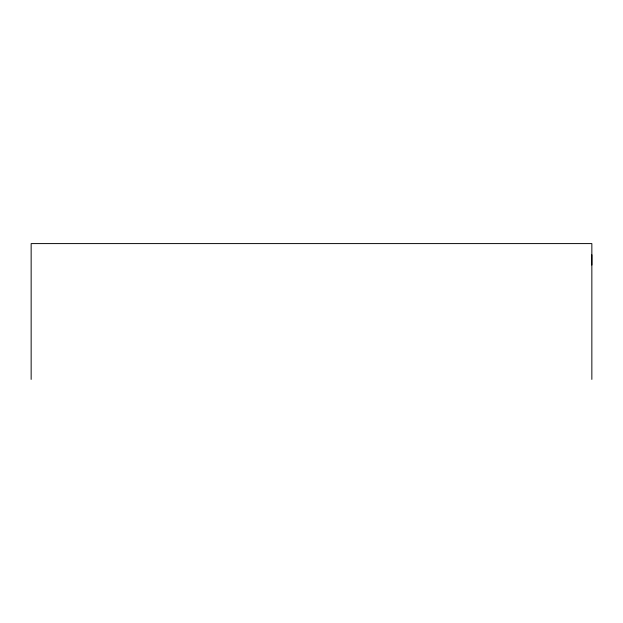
<?xml version="1.0" encoding="UTF-8"?>
<svg xmlns="http://www.w3.org/2000/svg" width="623" height="623" viewBox="0 0 623 623"><rect width="100%" height="100%" fill="white"/><g stroke="black" fill="none" stroke-linecap="round" stroke-linejoin="round"><path stroke-width="0.93" d="M591.85 265.055L591.85 254.776M591.85 379.407L591.85 243.593L31.15 243.593L31.15 379.407"/></g></svg>
